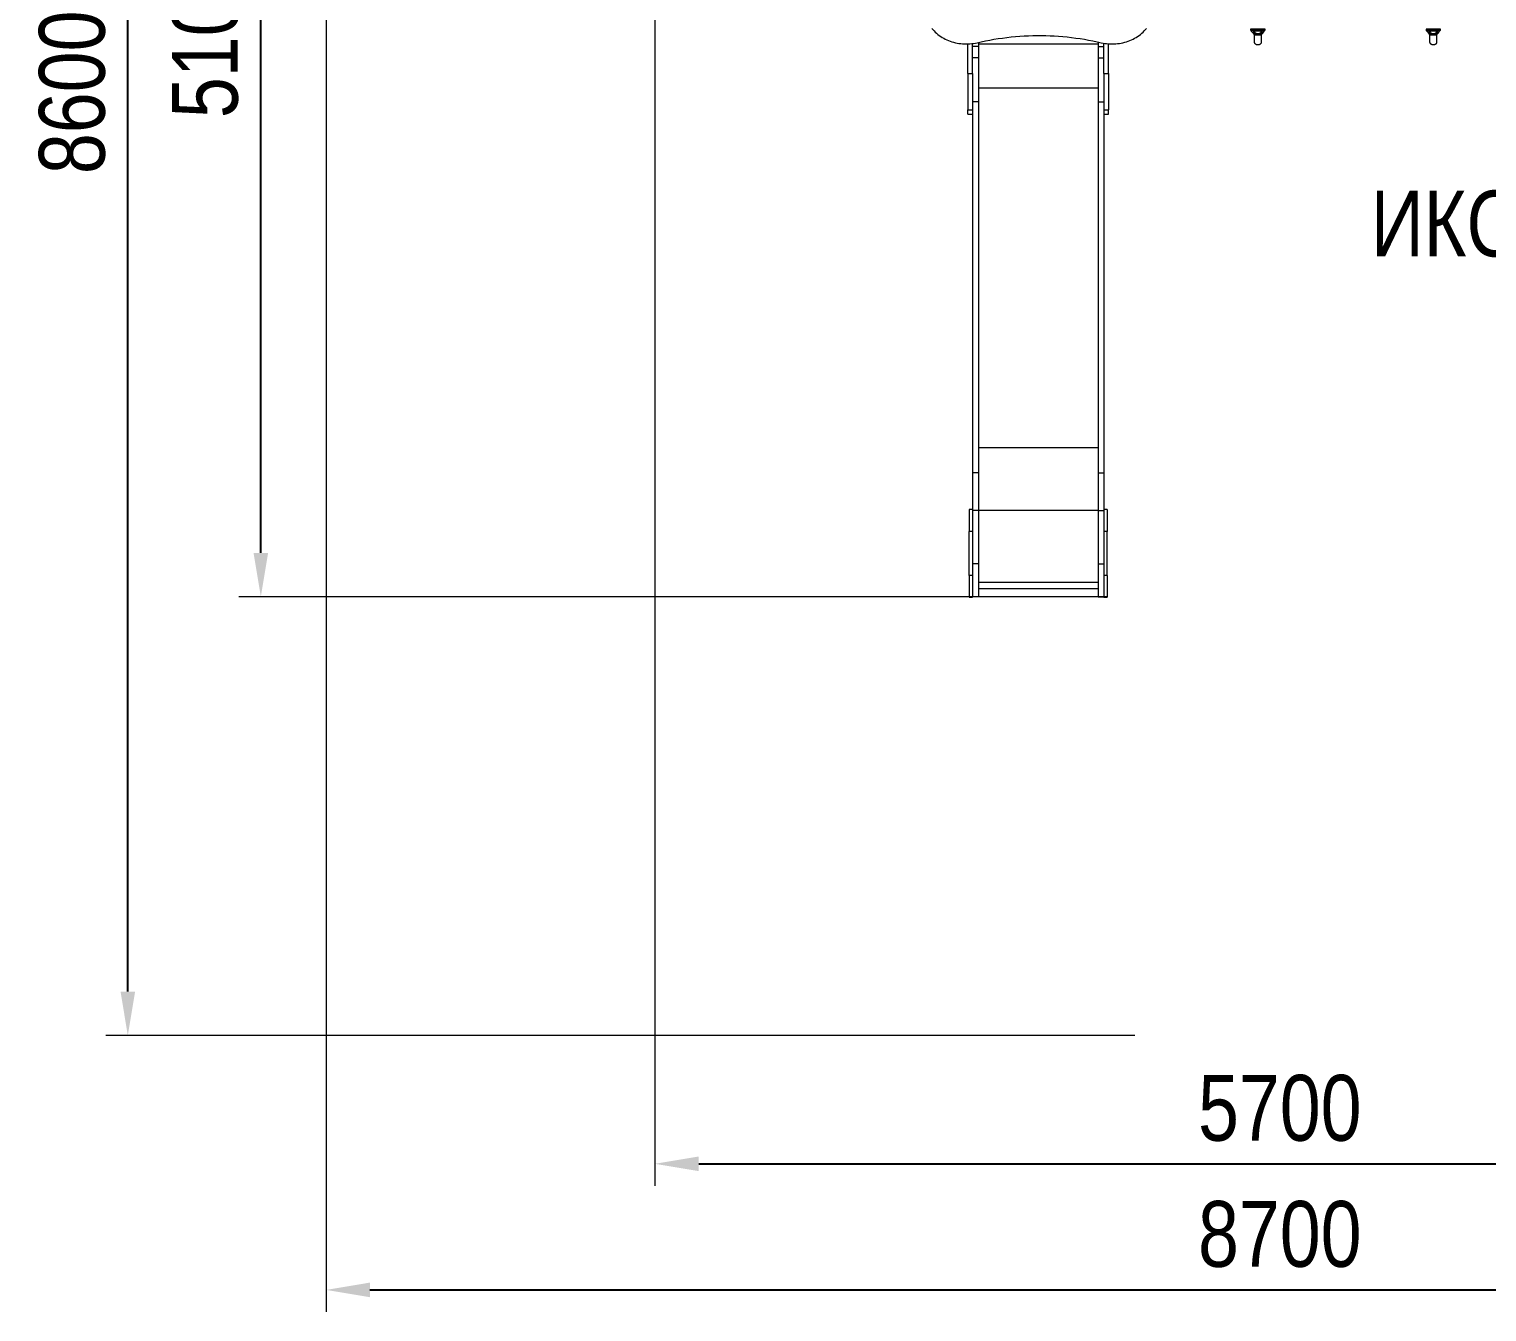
# Model space of a CAD drawing. Header units: millimetres. Extents: x -5113 to 4941, y -5860 to 4000.
# Drawn here: x -5113 to 1535, y -5860 to -12 of the extents above; entities that cross this region are included whole.
import ezdxf

# ---------------------------------------------------------------- set-up
doc = ezdxf.new("R2010")
doc.units = ezdxf.units.MM
for name, color, linetype in [('DIKOM_АРТИКУЛ', 7, 'Continuous'), ('DIKOM_ОБЪЕКТ', 7, 'Continuous'), ('DIKOM_РАЗМЕР_ЗОНА', 7, 'Continuous'), ('DIKOM_РАЗМЕР_ОБЪЕКТА', 7, 'Continuous')]:
    doc.layers.add(name, color=color, linetype=linetype)
doc.styles.add('style1', font='arial.ttf', dxfattribs={"width": 0.8})
doc.dimstyles.new('1-50', dxfattribs={"dimtxt": 300, "dimasz": 200, "dimexe": 100, "dimexo": 0, "dimgap": 100, "dimtad": 1, "dimtxsty": 'style1', "dimcen": 200, "dimclrd": 7, "dimclre": 7, "dimclrt": 7, "dimadec": 1, "dimazin": 2, "dimtfac": 1, "dimtmove": 0, "dimatfit": 2, "dimfxl": 0, "dimlwd": 25, "dimlwe": 18, "dimarcsym": 0})

# ---------------------------------------------------------------- blocks, each defined once
blk = doc.blocks.new('*D9')
at = {"layer": 'Defpoints', "color": 0, "transparency": 16777216}
for p in [(-4056.8, 2510.4), (891, 2510.4), (-196, -2600)]:
    blk.add_point(p, dxfattribs=at)
at = {"layer": 'DIKOM_РАЗМЕР_ОБЪЕКТА', "color": 7, "lineweight": 18, "transparency": 16777216}
for p, q in [((891, 2510.4), (-4156.8, 2510.4)), ((-196, -2600), (-4156.8, -2600))]:
    blk.add_line(p, q, dxfattribs=at)
at = {"layer": 'DIKOM_РАЗМЕР_ОБЪЕКТА', "color": 7, "lineweight": 25, "transparency": 16777216}
blk.add_line((-4056.8, -2400), (-4056.8, 2310.4), dxfattribs=at)
at = {"layer": 'DIKOM_РАЗМЕР_ОБЪЕКТА', "color": 7, "transparency": 16777216}
for points in [[(-4090.1, 2310.4), (-4023.4, 2310.4), (-4056.8, 2510.4)], [(-4090.1, -2400), (-4023.4, -2400), (-4056.8, -2600)]]:
    blk.add_solid(points, dxfattribs=at)
at = {"layer": 'DIKOM_РАЗМЕР_ОБЪЕКТА', "color": 7, "transparency": 16777216, "insert": (-4309.9, -44.8), "char_height": 300, "attachment_point": 5, "rotation": 90, "style": 'style1'}
blk.add_mtext('5100', dxfattribs=at)
blk = doc.blocks.new('*D10')
at = {"layer": 'Defpoints', "color": 0, "transparency": 16777216}
for p in [(3441.1, 459.4), (-2259, 136.4), (3441.1, -5185.5)]:
    blk.add_point(p, dxfattribs=at)
at = {"layer": 'DIKOM_РАЗМЕР_ОБЪЕКТА', "color": 7, "lineweight": 18, "transparency": 16777216}
for p, q in [((3441.1, 459.4), (3441.1, -5285.5)), ((-2259, 136.4), (-2259, -5285.5))]:
    blk.add_line(p, q, dxfattribs=at)
at = {"layer": 'DIKOM_РАЗМЕР_ОБЪЕКТА', "color": 7, "lineweight": 25, "transparency": 16777216}
blk.add_line((-2059, -5185.5), (3241.1, -5185.5), dxfattribs=at)
at = {"layer": 'DIKOM_РАЗМЕР_ОБЪЕКТА', "color": 7, "transparency": 16777216}
for points in [[(-2059, -5152.2), (-2059, -5218.9), (-2259, -5185.5)], [(3241.1, -5152.2), (3241.1, -5218.9), (3441.1, -5185.5)]]:
    blk.add_solid(points, dxfattribs=at)
at = {"layer": 'DIKOM_РАЗМЕР_ОБЪЕКТА', "color": 7, "transparency": 16777216, "insert": (591, -4932.4), "char_height": 300, "attachment_point": 5, "style": 'style1'}
blk.add_mtext('5700', dxfattribs=at)
blk = doc.blocks.new('*D11')
at = {"layer": 'Defpoints', "color": 0, "transparency": 16777216}
for p in [(-3759, 118.9), (4941.1, 118.9), (4941.1, -5760.5)]:
    blk.add_point(p, dxfattribs=at)
at = {"layer": 'DIKOM_РАЗМЕР_ЗОНА', "color": 7, "lineweight": 18, "transparency": 16777216}
for p, q in [((-3759, 118.9), (-3759, -5860.5)), ((4941.1, 118.9), (4941.1, -5860.5))]:
    blk.add_line(p, q, dxfattribs=at)
at = {"layer": 'DIKOM_РАЗМЕР_ЗОНА', "color": 7, "lineweight": 25, "transparency": 16777216}
blk.add_line((-3559, -5760.5), (4741.1, -5760.5), dxfattribs=at)
at = {"layer": 'DIKOM_РАЗМЕР_ЗОНА', "color": 7, "transparency": 16777216}
for points in [[(-3559, -5727.1), (-3559, -5793.8), (-3759, -5760.5)], [(4741.1, -5727.1), (4741.1, -5793.8), (4941.1, -5760.5)]]:
    blk.add_solid(points, dxfattribs=at)
at = {"layer": 'DIKOM_РАЗМЕР_ЗОНА', "color": 7, "transparency": 16777216, "insert": (591, -5507.3), "char_height": 300, "attachment_point": 5, "style": 'style1'}
blk.add_mtext('8700', dxfattribs=at)
blk = doc.blocks.new('*D12')
at = {"layer": 'Defpoints', "color": 0, "transparency": 16777216}
for p in [(-4663.5, 4000), (858, 4000), (-70.3, -4600)]:
    blk.add_point(p, dxfattribs=at)
at = {"layer": 'DIKOM_РАЗМЕР_ЗОНА', "color": 7, "lineweight": 18, "transparency": 16777216}
for p, q in [((858, 4000), (-4763.5, 4000)), ((-70.3, -4600), (-4763.5, -4600))]:
    blk.add_line(p, q, dxfattribs=at)
at = {"layer": 'DIKOM_РАЗМЕР_ЗОНА', "color": 7, "lineweight": 25, "transparency": 16777216}
blk.add_line((-4663.5, -4400), (-4663.5, 3800), dxfattribs=at)
at = {"layer": 'DIKOM_РАЗМЕР_ЗОНА', "color": 7, "transparency": 16777216}
for points in [[(-4696.8, 3800), (-4630.1, 3800), (-4663.5, 4000)], [(-4696.8, -4400), (-4630.1, -4400), (-4663.5, -4600)]]:
    blk.add_solid(points, dxfattribs=at)
at = {"layer": 'DIKOM_РАЗМЕР_ЗОНА', "color": 7, "transparency": 16777216, "insert": (-4916.6, -300), "char_height": 300, "attachment_point": 5, "rotation": 90, "style": 'style1'}
blk.add_mtext('8600', dxfattribs=at)

msp = doc.modelspace()

# ---------------------------------------------------------------- linework, layer by layer
at = {"layer": 'DIKOM_ОБЪЕКТ', "color": 7, "linetype": 'Continuous', "lineweight": 15}
for p, q in [((457.96, -12.091), (457.96, -14.709)), ((490.927, -12.091), (457.96, -12.091)), ((473.954, -22.46), (474.221, -21.355)), ((473.969, -22.756), (473.954, -22.46)), ((523.96, -12.091), (490.927, -12.091)), ((507.682, -21.363), (507.954, -22.463)), ((507.954, -22.463), (507.939, -22.777)), ((522.733, -18.071), (522.746, -18.061)), ((522.892, -18.071), (522.914, -18.059)), ((523.96, -14.718), (523.96, -12.091)), ((524.157, -12.091), (523.96, -12.091)), ((524.157, -14.712), (524.157, -12.091)), ((1257.917, -12.091), (1257.917, -14.712)), ((1257.953, -12.091), (1257.917, -12.091)), ((1257.953, -12.091), (1257.953, -14.712)), ((1290.959, -12.091), (1257.953, -12.091)), ((1273.954, -22.46), (1274.223, -21.358)), ((1273.968, -22.756), (1273.954, -22.46)), ((1323.953, -12.091), (1290.959, -12.091)), ((1307.685, -21.36), (1307.954, -22.463)), ((1307.954, -22.463), (1307.938, -22.777)), ((1322.722, -18.072), (1322.735, -18.062)), ((1323.953, -14.715), (1323.953, -12.091)), ((-832.046, -214.494), (-832.046, -79.494)), ((-811.046, -214.494), (-811.046, -77.775)), ((-784.046, -90.585), (-811.046, -90.585)), ((-784.046, -72.573), (-784.046, -90.585)), ((-238.046, -79.894), (-784.046, -79.894)), ((-784.046, -90.585), (-784.046, -143.35)), ((-238.046, -70.546), (-238.046, -90.585)), ((-238.046, -90.585), (-211.046, -90.585)), ((-238.046, -90.585), (-238.046, -143.35)), ((-211.046, -214.494), (-211.046, -76.414)), ((-190.046, -214.494), (-190.046, -79.01)), ((-784.046, -143.35), (-811.046, -143.35)), ((-784.046, -143.35), (-784.046, -343.894)), ((-238.046, -143.35), (-211.046, -143.35)), ((-238.046, -143.35), (-238.046, -343.894)), ((-832.046, -214.494), (-811.046, -214.494)), ((-832.046, -214.494), (-832.046, -380.63)), ((-811.046, -214.494), (-811.046, -380.63)), ((-211.046, -214.494), (-190.046, -214.494)), ((-211.046, -214.494), (-211.046, -380.63)), ((-190.046, -214.494), (-190.046, -380.63)), ((-238.046, -281.297), (-784.046, -281.297)), ((-832.046, -380.63), (-811.046, -380.63)), ((-832.046, -399.491), (-832.046, -380.63)), ((-784.046, -343.894), (-811.046, -343.894)), ((-811.046, -380.634), (-811.046, -2035.564)), ((-784.046, -343.894), (-784.046, -2035.564)), ((-238.046, -343.894), (-211.046, -343.894)), ((-238.046, -343.894), (-238.046, -2035.564)), ((-211.046, -380.63), (-190.046, -380.63)), ((-211.046, -380.634), (-211.046, -2035.564)), ((-190.046, -399.491), (-190.046, -380.63)), ((-832.046, -399.491), (-811.046, -399.491)), ((-211.046, -399.491), (-190.046, -399.491)), ((-238.046, -1921.352), (-784.046, -1921.352)), ((-784.046, -2035.564), (-811.046, -2035.564)), ((-811.046, -2035.564), (-811.046, -2207.459)), ((-784.046, -2035.564), (-784.046, -2207.459)), ((-238.046, -2035.564), (-211.046, -2035.564)), ((-238.046, -2035.564), (-238.046, -2207.459)), ((-211.046, -2035.564), (-211.046, -2207.459)), ((-811.046, -2202.456), (-826.046, -2202.456)), ((-826.046, -2202.456), (-826.046, -2302.457)), ((-784.046, -2207.459), (-811.046, -2207.459)), ((-811.046, -2207.459), (-811.046, -2450.008)), ((-238.046, -2206.984), (-784.046, -2206.984)), ((-784.046, -2207.459), (-784.046, -2450.008)), ((-238.046, -2207.459), (-211.046, -2207.459)), ((-238.046, -2207.459), (-238.046, -2450.008)), ((-196.046, -2202.456), (-211.046, -2202.456)), ((-211.046, -2207.459), (-211.046, -2450.008)), ((-196.046, -2202.456), (-196.046, -2302.457)), ((-811.046, -2302.457), (-826.046, -2302.457)), ((-826.046, -2502.457), (-826.046, -2302.457)), ((-196.046, -2302.457), (-211.046, -2302.457)), ((-196.046, -2502.457), (-196.046, -2302.457)), ((-784.046, -2450.008), (-811.046, -2450.008)), ((-811.046, -2450.008), (-811.046, -2600.005)), ((-784.046, -2450.008), (-784.046, -2600.005)), ((-238.046, -2450.008), (-211.046, -2450.008)), ((-238.046, -2450.008), (-238.046, -2600.005)), ((-211.046, -2450.008), (-211.046, -2600.005)), ((-811.046, -2502.457), (-826.046, -2502.457)), ((-826.046, -2502.457), (-826.046, -2602.455)), ((-196.046, -2502.457), (-211.046, -2502.457)), ((-196.046, -2502.457), (-196.046, -2602.455)), ((-238.046, -2534.532), (-784.046, -2534.532)), ((-784.046, -2563.032), (-238.046, -2563.032)), ((-826.046, -2602.455), (-811.046, -2602.455)), ((-811.046, -2600.005), (-811.046, -2602.455)), ((-784.046, -2600.005), (-811.046, -2600.005)), ((-238.046, -2600.005), (-211.046, -2600.005)), ((-211.046, -2600.005), (-211.046, -2602.455)), ((-211.046, -2602.455), (-196.046, -2602.455))]:
    msp.add_line(p, q, dxfattribs=at)
at = {"layer": 'DIKOM_ОБЪЕКТ', "color": 7, "linetype": 'Continuous', "lineweight": 15, "flags": 128}
for points in [[(-995.8, -8.5), (-990.903, -14.368), (-985.712, -20.044), (-980.239, -25.516), (-974.492, -30.775), (-968.484, -35.809), (-962.227, -40.61), (-955.731, -45.168), (-949.01, -49.474), (-942.078, -53.52), (-934.946, -57.297), (-927.629, -60.8), (-920.142, -64.02), (-912.498, -66.952), (-904.712, -69.589), (-896.8, -71.928), (-888.777, -73.963), (-880.659, -75.691), (-872.46, -77.107), (-864.198, -78.21), (-855.887, -78.997), (-847.545, -79.466), (-839.187, -79.617), (-830.829, -79.45), (-822.488, -78.965), (-814.179, -78.162), (-805.92, -77.043), (-797.725, -75.611), (-789.611, -73.868)], [(-789.611, -73.868), (-770.504, -69.537), (-751.308, -65.51), (-732.031, -61.787), (-712.679, -58.37), (-693.257, -55.259), (-673.774, -52.457), (-654.234, -49.964), (-634.645, -47.781), (-615.013, -45.908), (-595.345, -44.347), (-575.647, -43.097), (-555.926, -42.159), (-536.189, -41.534), (-516.441, -41.221), (-496.691, -41.221), (-476.943, -41.534), (-457.206, -42.159), (-437.485, -43.097), (-417.787, -44.347), (-398.119, -45.908), (-378.487, -47.781), (-358.898, -49.964), (-339.358, -52.457), (-319.875, -55.259), (-300.453, -58.37), (-281.101, -61.787), (-261.824, -65.51), (-242.628, -69.537), (-223.521, -73.868)], [(-223.521, -73.868), (-215.407, -75.611), (-207.212, -77.043), (-198.953, -78.162), (-190.644, -78.965), (-182.303, -79.45), (-173.945, -79.617), (-165.587, -79.466), (-157.245, -78.997), (-148.934, -78.21), (-140.672, -77.107), (-132.473, -75.691), (-124.355, -73.963), (-116.332, -71.928), (-108.42, -69.589), (-100.634, -66.952), (-92.991, -64.02), (-85.503, -60.8), (-78.186, -57.297), (-71.055, -53.52), (-64.122, -49.474), (-57.401, -45.168), (-50.905, -40.61), (-44.648, -35.809), (-38.64, -30.775), (-32.894, -25.516), (-27.42, -20.044), (-22.23, -14.368), (-17.333, -8.5)]]:
    msp.add_lwpolyline(points, dxfattribs=at)
at = {"layer": 'DIKOM_ОБЪЕКТ', "color": 7, "linetype": 'Continuous', "lineweight": 15}
for centre, radius, start, end in [((471.962, -22.622), 2.012, 250.4652663, 356.1880855), ((467.656, -40.534), 19.646, 1.8025286, 16.1872008), ((514.493, -40.534), 19.839, 163.9757308, 178.2182329), ((509.946, -22.643), 2.012, 183.8376847, 289.493294), ((1271.962, -22.623), 2.011, 250.4549645, 356.2112603), ((1267.499, -40.531), 19.776, 1.7818071, 16.0687059), ((1314.335, -40.537), 19.709, 163.8572032, 178.1975481), ((1309.946, -22.642), 2.013, 183.8622075, 289.4822312)]:
    msp.add_arc(centre, radius, start, end, dxfattribs=at)
for points, knots in [([(457.96, -14.534), (457.996, -15.123), (458.077, -16.448), (458.793, -17.494), (459.191, -18.076)], [0, 0, 0, 0, 0.44425001, 1, 1, 1, 1]), ([(490.927, -13.258), (489.323, -13.259), (486.13, -13.263), (481.466, -13.293), (477.043, -13.342), (473.309, -13.405), (470.245, -13.476), (467.785, -13.55), (465.265, -13.647), (462.855, -13.776), (460.925, -13.932), (459.611, -14.092), (458.761, -14.251), (458.101, -14.449), (458.022, -14.615), (457.975, -14.714)], [0, 0, 0, 0, 0.09271892, 0.18453171, 0.2754396, 0.36544519, 0.43053548, 0.49398961, 0.5558081, 0.64543058, 0.73138309, 0.79383742, 0.85482447, 0.91434656, 1, 1, 1, 1]), ([(459.208, -18.096), (461.38, -20.714), (466.068, -26.365), (470.464, -31.7), (472.823, -34.563)], [0, 0, 0, 0, 0.46330395, 1, 1, 1, 1]), ([(459.261, -18.061), (459.257, -18.078), (459.241, -18.142), (459.843, -18.162), (461.023, -18.162), (462.779, -18.128), (465.02, -18.084), (467.724, -18.035), (470.843, -17.99), (474.319, -17.95), (478.102, -17.917), (482.108, -17.892), (486.279, -17.876), (489.113, -17.874), (490.532, -17.873)], [0, 0, 0, 0, 0.03100934, 0.12209317, 0.21267115, 0.30167421, 0.39033928, 0.47837449, 0.56570134, 0.65326039, 0.73989695, 0.82698949, 0.9134139, 1, 1, 1, 1]), ([(490.502, -19.604), (489.189, -19.62), (486.564, -19.651), (482.807, -19.855), (479.384, -20.183), (476.432, -20.664), (474.066, -21.31), (472.385, -22.155), (471.377, -23.194), (471.319, -24.078), (471.289, -24.518)], [0, 0, 0, 0, 0.12608073, 0.25195323, 0.37811651, 0.50326333, 0.62863342, 0.75300423, 0.87683834, 1, 1, 1, 1]), ([(471.289, -24.518), (471.374, -24.936), (471.544, -25.771), (472.444, -27.211), (473.77, -28.736), (475.543, -30.303), (477.72, -31.823), (480.299, -33.196), (483.229, -34.355), (485.424, -34.823), (486.524, -35.057)], [0, 0, 0, 0, 0.12317858, 0.24572213, 0.36966317, 0.49359367, 0.61917804, 0.74527719, 0.87243044, 1, 1, 1, 1]), ([(472.792, -34.525), (473.321, -35.313), (474.281, -36.744), (474.425, -38.549), (474.489, -39.36)], [0, 0, 0, 0, 0.55114267, 1, 1, 1, 1]), ([(472.835, -34.553), (472.843, -34.56), (472.865, -34.579), (473.086, -34.617), (473.388, -34.657), (473.685, -34.691), (474.021, -34.723), (474.399, -34.755), (474.779, -34.782), (475.234, -34.811), (475.699, -34.837), (476.672, -34.885), (478.363, -34.946), (480.876, -35.001), (483.621, -35.038), (485.527, -35.051), (486.524, -35.057)], [0, 0, 0, 0, 0.04520427, 0.1232463, 0.15651371, 0.19675136, 0.24377694, 0.26986417, 0.30956805, 0.34724288, 0.38309257, 0.41711826, 0.55961635, 0.7087252, 0.8475342, 1, 1, 1, 1]), ([(507.939, -22.777), (507.883, -23.098), (507.77, -23.736), (507.272, -24.811), (506.611, -25.85), (505.835, -26.834), (505.026, -27.72), (504.101, -28.602), (502.931, -29.577), (501.484, -30.594), (499.711, -31.591), (497.921, -32.365), (496.161, -32.926), (493.923, -33.432), (491.563, -33.646), (489.2, -33.54), (487.464, -33.306), (485.775, -32.924), (484.01, -32.36), (482.212, -31.582), (480.432, -30.579), (479.064, -29.617), (478.037, -28.774), (477.229, -28.036), (476.527, -27.317), (475.898, -26.592), (475.116, -25.58), (474.284, -24.229), (474.074, -23.247), (473.969, -22.756)], [0, 0, 0, 0, 0.04122192, 0.082128, 0.12502069, 0.15617254, 0.18752909, 0.21875911, 0.24982299, 0.29305263, 0.33399125, 0.37465557, 0.40658348, 0.43731492, 0.49952853, 0.53054973, 0.56198905, 0.59274293, 0.62470545, 0.66559201, 0.70668681, 0.75000904, 0.77458847, 0.79819467, 0.82868742, 0.85070731, 0.8752625, 0.93758026, 1, 1, 1, 1]), ([(474.422, -21.827), (474.433, -21.838), (474.455, -21.859), (474.847, -21.612), (475.677, -21.261), (477.32, -20.806), (479.292, -20.445), (481.668, -20.15), (484.454, -19.927), (487.617, -19.786), (491.115, -19.738), (494.693, -19.798), (498.007, -19.965), (500.76, -20.21), (502.948, -20.506), (504.725, -20.852), (505.903, -21.177), (506.791, -21.514), (507.16, -21.709), (507.268, -21.647), (507.325, -21.614)], [0, 0, 0, 0, 0.01831642, 0.03785754, 0.10620725, 0.16610344, 0.22635119, 0.28923773, 0.35516976, 0.42611919, 0.50142329, 0.58163725, 0.65789339, 0.72536671, 0.78314467, 0.83679616, 0.89261594, 0.9218767, 0.9591431, 1, 1, 1, 1]), ([(474.489, -39.326), (474.49, -40.823), (474.492, -43.995), (474.496, -48.462), (474.501, -52.845), (474.507, -56.951), (474.513, -60.694), (474.52, -63.988), (474.527, -66.753), (474.535, -68.939), (474.543, -70.496), (474.551, -71.459), (474.556, -71.582), (474.559, -71.643)], [0, 0, 0, 0, 0.06827537, 0.14468367, 0.22609865, 0.31239723, 0.40330297, 0.49822224, 0.5963872, 0.69680171, 0.79832579, 0.89979372, 1, 1, 1, 1]), ([(487.293, -39.916), (486.363, -39.915), (484.528, -39.912), (481.971, -39.905), (479.702, -39.895), (477.801, -39.874), (476.306, -39.824), (475.259, -39.724), (474.608, -39.562), (474.528, -39.404), (474.489, -39.327)], [0, 0, 0, 0, 0.15004586, 0.29616083, 0.43374683, 0.56362191, 0.68460808, 0.79650863, 0.90001632, 1, 1, 1, 1]), ([(486.524, -35.057), (488.007, -35.213), (490.975, -35.523), (493.941, -35.213), (495.425, -35.058)], [0, 0, 0, 0, 0.4999656, 1, 1, 1, 1]), ([(494.664, -39.917), (493.435, -39.894), (490.978, -39.847), (488.521, -39.893), (487.293, -39.916)], [0, 0, 0, 0, 0.499999329, 1, 1, 1, 1]), ([(510.618, -24.539), (510.586, -24.084), (510.523, -23.174), (509.451, -22.11), (507.67, -21.255), (505.168, -20.606), (502.063, -20.131), (498.478, -19.815), (494.566, -19.628), (491.86, -19.612), (490.502, -19.604)], [0, 0, 0, 0, 0.12344769, 0.24716088, 0.37200447, 0.4967774, 0.6223038, 0.74824785, 0.8737719, 1, 1, 1, 1]), ([(490.532, -17.873), (490.965, -17.873), (492.135, -17.873), (494.342, -17.875), (497.422, -17.883), (500.745, -17.898), (504.09, -17.92), (507.272, -17.947), (510.258, -17.981), (512.965, -18.018), (514.78, -18.047), (516.02, -18.069), (516.757, -18.083), (517.472, -18.096), (518.16, -18.11), (518.819, -18.123), (519.895, -18.143), (521.172, -18.165), (522.002, -18.164), (522.378, -18.143), (522.531, -18.129), (522.644, -18.11), (522.712, -18.091), (522.728, -18.076), (522.733, -18.071)], [0, 0, 0, 0, 0.02600798, 0.07026871, 0.1327176, 0.21272573, 0.27639775, 0.34862262, 0.42851673, 0.49434102, 0.56502641, 0.58953702, 0.61458603, 0.64022194, 0.66650027, 0.69350149, 0.72113772, 0.80915166, 0.89822706, 0.92089953, 0.94358665, 0.96625662, 0.98896344, 1, 1, 1, 1]), ([(523.923, -14.725), (523.932, -14.691), (523.963, -14.585), (523.649, -14.396), (522.816, -14.166), (521.394, -13.977), (519.78, -13.836), (518.181, -13.731), (515.968, -13.619), (512.946, -13.51), (509.499, -13.425), (506.262, -13.367), (503.431, -13.327), (499.952, -13.291), (495.771, -13.264), (492.55, -13.26), (490.927, -13.258)], [0, 0, 0, 0, 0.02785651, 0.08756173, 0.17695842, 0.26973689, 0.32624236, 0.38445751, 0.44438312, 0.53743443, 0.63433346, 0.69363163, 0.75359381, 0.8142208, 0.90636279, 1, 1, 1, 1]), ([(507.489, -39.335), (507.449, -39.413), (507.368, -39.573), (506.717, -39.731), (505.67, -39.828), (504.177, -39.876), (502.27, -39.896), (499.992, -39.907), (497.429, -39.914), (495.594, -39.916), (494.664, -39.917)], [0, 0, 0, 0, 0.09915557, 0.2031798, 0.31464878, 0.43517609, 0.56560065, 0.70401908, 0.84995619, 1, 1, 1, 1]), ([(495.425, -35.058), (496.522, -34.824), (498.707, -34.358), (501.628, -33.204), (504.19, -31.84), (506.362, -30.326), (508.127, -28.768), (509.456, -27.241), (510.36, -25.799), (510.532, -24.959), (510.618, -24.539)], [0, 0, 0, 0, 0.12762165, 0.25418018, 0.38061836, 0.50508499, 0.62962274, 0.75287959, 0.87645536, 1, 1, 1, 1]), ([(495.425, -35.058), (496.619, -35.05), (498.974, -35.033), (502.21, -34.982), (504.979, -34.903), (507.125, -34.796), (508.5, -34.677), (509.138, -34.581), (509.107, -34.562), (509.098, -34.556)], [0, 0, 0, 0, 0.18121964, 0.3574993, 0.52360049, 0.67721254, 0.81615574, 0.94205116, 1, 1, 1, 1]), ([(507.489, -39.367), (507.552, -38.562), (507.692, -36.757), (508.653, -35.321), (509.187, -34.525)], [0, 0, 0, 0, 0.44539107, 1, 1, 1, 1]), ([(507.558, -71.55), (507.555, -71.472), (507.549, -71.322), (507.541, -70.183), (507.533, -68.579), (507.527, -66.633), (507.521, -64.513), (507.516, -62.34), (507.512, -60.221), (507.509, -58.231), (507.506, -56.422), (507.504, -54.667), (507.501, -52.706), (507.498, -49.907), (507.494, -45.94), (507.491, -42.241), (507.49, -39.797), (507.489, -39.319)], [0, 0, 0, 0, 0.11625139, 0.22360094, 0.32070795, 0.40738474, 0.48380823, 0.55043279, 0.60792506, 0.65693804, 0.69810422, 0.7322511, 0.77053432, 0.81815893, 0.89361518, 0.97918672, 1, 1, 1, 1]), ([(507.558, -71.643), (507.561, -71.561), (507.567, -71.404), (507.576, -70.254), (507.583, -68.64), (507.59, -66.685), (507.596, -64.557), (507.601, -62.377), (507.605, -60.252), (507.608, -58.258), (507.611, -56.445), (507.613, -54.687), (507.616, -52.723), (507.619, -49.921), (507.623, -45.951), (507.626, -42.248), (507.627, -39.802), (507.628, -39.322)], [0, 0, 0, 0, 0.11671007, 0.22402011, 0.32108516, 0.40771913, 0.48410089, 0.55068591, 0.6081412, 0.65712088, 0.69825733, 0.73237894, 0.7706323, 0.81821946, 0.89361487, 0.97911752, 1, 1, 1, 1]), ([(507.628, -39.369), (507.692, -38.562), (507.835, -36.763), (508.788, -35.336), (509.314, -34.549)], [0, 0, 0, 0, 0.44846591, 1, 1, 1, 1]), ([(509.136, -34.587), (511.535, -31.673), (516.124, -26.097), (520.608, -20.659), (522.748, -18.062)], [0, 0, 0, 0, 0.52264243, 1, 1, 1, 1]), ([(509.307, -34.558), (511.706, -31.654), (516.3, -26.091), (520.787, -20.666), (522.931, -18.073)], [0, 0, 0, 0, 0.52215926, 1, 1, 1, 1]), ([(522.734, -18.076), (523.051, -17.635), (523.782, -16.616), (523.896, -15.294), (523.96, -14.545)], [0, 0, 0, 0, 0.43337923, 1, 1, 1, 1]), ([(522.923, -18.079), (523.243, -17.641), (523.937, -16.688), (524.051, -15.451), (524.113, -14.783)], [0, 0, 0, 0, 0.45970194, 1, 1, 1, 1]), ([(524.138, -14.712), (524.144, -14.718), (524.227, -14.797), (524.047, -14.892), (523.881, -14.98)], [0, 0, 0, 0, 0.07810952, 1, 1, 1, 1]), ([(1257.917, -14.546), (1257.954, -15.133), (1258.037, -16.456), (1258.749, -17.495), (1259.145, -18.074)], [0, 0, 0, 0, 0.44325954, 1, 1, 1, 1]), ([(1257.953, -14.537), (1257.989, -15.125), (1258.069, -16.448), (1258.784, -17.493), (1259.181, -18.074)], [0, 0, 0, 0, 0.44437016, 1, 1, 1, 1]), ([(1290.959, -13.258), (1289.355, -13.259), (1286.162, -13.263), (1281.497, -13.293), (1277.072, -13.342), (1273.335, -13.405), (1270.269, -13.476), (1267.806, -13.55), (1265.283, -13.647), (1262.869, -13.776), (1260.934, -13.932), (1259.616, -14.092), (1258.763, -14.251), (1258.096, -14.45), (1258.014, -14.617), (1257.966, -14.716)], [0, 0, 0, 0, 0.09264889, 0.18439218, 0.27523199, 0.36516926, 0.43021063, 0.49361659, 0.55538909, 0.64494346, 0.73083104, 0.79323826, 0.85417949, 0.91365638, 1, 1, 1, 1]), ([(1259.162, -18.095), (1261.332, -20.713), (1266.019, -26.37), (1270.412, -31.711), (1272.772, -34.579)], [0, 0, 0, 0, 0.462883798, 1, 1, 1, 1]), ([(1259.198, -18.095), (1261.366, -20.713), (1266.045, -26.364), (1270.432, -31.7), (1272.786, -34.563)], [0, 0, 0, 0, 0.46334894, 1, 1, 1, 1]), ([(1259.251, -18.06), (1259.247, -18.077), (1259.233, -18.142), (1259.841, -18.162), (1261.026, -18.162), (1262.787, -18.128), (1265.032, -18.084), (1267.74, -18.035), (1270.863, -17.99), (1274.342, -17.95), (1278.127, -17.917), (1282.135, -17.892), (1286.307, -17.876), (1289.142, -17.874), (1290.56, -17.873)], [0, 0, 0, 0, 0.03183705, 0.12284303, 0.21334313, 0.30227028, 0.39085963, 0.47882006, 0.56607187, 0.65355631, 0.74011839, 0.82713666, 0.91348784, 1, 1, 1, 1]), ([(1290.526, -19.604), (1289.212, -19.62), (1286.587, -19.651), (1282.829, -19.855), (1279.404, -20.183), (1276.448, -20.664), (1274.078, -21.31), (1272.394, -22.155), (1271.382, -23.194), (1271.32, -24.078), (1271.289, -24.518)], [0, 0, 0, 0, 0.12607967, 0.25195352, 0.37811586, 0.50326316, 0.62863311, 0.75300416, 0.87683852, 1, 1, 1, 1]), ([(1271.289, -24.518), (1271.373, -24.936), (1271.54, -25.771), (1272.437, -27.211), (1273.759, -28.736), (1275.53, -30.303), (1277.704, -31.823), (1280.281, -33.196), (1283.209, -34.355), (1285.403, -34.823), (1286.503, -35.057)], [0, 0, 0, 0, 0.12317913, 0.24572216, 0.36966315, 0.49359359, 0.619178, 0.74527706, 0.87243019, 1, 1, 1, 1]), ([(1272.748, -34.548), (1273.274, -35.34), (1274.221, -36.767), (1274.361, -38.562), (1274.423, -39.36)], [0, 0, 0, 0, 0.55576462, 1, 1, 1, 1]), ([(1272.755, -34.524), (1273.281, -35.309), (1274.24, -36.739), (1274.383, -38.544), (1274.447, -39.358)], [0, 0, 0, 0, 0.54853222, 1, 1, 1, 1]), ([(1272.798, -34.553), (1272.806, -34.56), (1272.83, -34.579), (1273.052, -34.617), (1273.355, -34.657), (1273.653, -34.691), (1273.99, -34.723), (1274.369, -34.755), (1274.749, -34.782), (1275.206, -34.811), (1275.672, -34.837), (1276.646, -34.885), (1278.338, -34.946), (1280.852, -35.001), (1283.599, -35.038), (1285.505, -35.051), (1286.503, -35.057)], [0, 0, 0, 0, 0.04593718, 0.12391955, 0.15716167, 0.19736837, 0.24435754, 0.27042528, 0.31009754, 0.34774441, 0.38356674, 0.41756611, 0.55995433, 0.70894857, 0.84765091, 1, 1, 1, 1]), ([(1307.938, -22.777), (1307.881, -23.098), (1307.767, -23.736), (1307.266, -24.811), (1306.603, -25.85), (1305.825, -26.834), (1305.014, -27.72), (1304.088, -28.602), (1302.916, -29.577), (1301.468, -30.594), (1299.694, -31.591), (1297.902, -32.365), (1296.142, -32.926), (1293.903, -33.432), (1291.542, -33.646), (1289.18, -33.54), (1287.445, -33.306), (1285.755, -32.924), (1283.991, -32.36), (1282.195, -31.582), (1280.416, -30.579), (1279.049, -29.617), (1278.024, -28.774), (1277.217, -28.036), (1276.516, -27.317), (1275.888, -26.592), (1275.109, -25.58), (1274.279, -24.229), (1274.072, -23.247), (1273.968, -22.756)], [0, 0, 0, 0, 0.04122164, 0.08212803, 0.12502067, 0.15617269, 0.18752889, 0.21875911, 0.24982301, 0.29305258, 0.33399123, 0.37465532, 0.40658332, 0.43731504, 0.49952829, 0.53054931, 0.56198861, 0.59274326, 0.62470512, 0.6655916, 0.70668692, 0.75000926, 0.77458836, 0.79819456, 0.82868739, 0.85070702, 0.87526251, 0.93758001, 1, 1, 1, 1]), ([(1274.423, -39.314), (1274.423, -39.796), (1274.423, -42.243), (1274.423, -45.947), (1274.424, -50.178), (1274.425, -53.331), (1274.426, -55.896), (1274.426, -58.084), (1274.427, -60.24), (1274.427, -62.362), (1274.428, -64.538), (1274.429, -66.662), (1274.431, -68.612), (1274.432, -70.222), (1274.434, -71.367), (1274.435, -71.52), (1274.435, -71.6)], [0, 0, 0, 0, 0.02094048, 0.10644845, 0.18184879, 0.24328496, 0.28972942, 0.34294295, 0.39192332, 0.4493784, 0.51596125, 0.59233881, 0.67896561, 0.77601919, 0.88331255, 1, 1, 1, 1]), ([(1274.426, -21.83), (1274.437, -21.84), (1274.46, -21.862), (1274.854, -21.613), (1275.687, -21.262), (1277.335, -20.806), (1279.309, -20.445), (1281.688, -20.15), (1284.475, -19.927), (1287.64, -19.786), (1291.138, -19.738), (1294.715, -19.798), (1298.027, -19.965), (1300.776, -20.21), (1302.96, -20.506), (1304.733, -20.85), (1305.908, -21.174), (1306.796, -21.511), (1307.164, -21.706), (1307.272, -21.644), (1307.328, -21.611)], [0, 0, 0, 0, 0.01845356, 0.03803746, 0.10650443, 0.16641847, 0.22666894, 0.28955824, 0.35549178, 0.42644285, 0.50174834, 0.58196355, 0.65820193, 0.72562564, 0.7833231, 0.83688972, 0.89266485, 0.92191512, 0.95918972, 1, 1, 1, 1]), ([(1274.448, -39.314), (1274.448, -39.795), (1274.447, -42.242), (1274.447, -45.945), (1274.446, -50.176), (1274.445, -53.327), (1274.445, -55.892), (1274.444, -58.079), (1274.444, -60.234), (1274.443, -62.355), (1274.442, -64.53), (1274.441, -66.653), (1274.44, -68.601), (1274.438, -70.209), (1274.437, -71.352), (1274.436, -71.504), (1274.435, -71.584)], [0, 0, 0, 0, 0.02092504, 0.10643806, 0.1818427, 0.24328224, 0.28972922, 0.34294477, 0.3919271, 0.44938363, 0.51596808, 0.5923464, 0.67897317, 0.77602597, 0.88331709, 1, 1, 1, 1]), ([(1287.266, -39.916), (1286.336, -39.915), (1284.5, -39.912), (1281.942, -39.905), (1279.671, -39.895), (1277.768, -39.874), (1276.272, -39.824), (1275.222, -39.724), (1274.569, -39.562), (1274.488, -39.404), (1274.447, -39.327)], [0, 0, 0, 0, 0.150046289, 0.296161057, 0.433746527, 0.563621741, 0.684608282, 0.796508226, 0.900016259, 1, 1, 1, 1]), ([(1286.503, -35.057), (1287.986, -35.213), (1290.953, -35.523), (1293.92, -35.213), (1295.404, -35.058)], [0, 0, 0, 0, 0.49996396, 1, 1, 1, 1]), ([(1294.636, -39.917), (1293.408, -39.894), (1290.951, -39.847), (1288.494, -39.893), (1287.266, -39.916)], [0, 0, 0, 0, 0.50000065, 1, 1, 1, 1]), ([(1310.617, -24.539), (1310.587, -24.084), (1310.527, -23.174), (1309.46, -22.11), (1307.683, -21.255), (1305.185, -20.606), (1302.082, -20.131), (1298.5, -19.815), (1294.59, -19.628), (1291.883, -19.612), (1290.526, -19.604)], [0, 0, 0, 0, 0.12344746, 0.24716001, 0.37200394, 0.49677641, 0.62230336, 0.74824756, 0.87377185, 1, 1, 1, 1]), ([(1290.56, -17.873), (1290.994, -17.873), (1292.164, -17.873), (1294.371, -17.875), (1297.45, -17.883), (1300.772, -17.898), (1304.115, -17.92), (1307.295, -17.947), (1310.279, -17.981), (1312.983, -18.018), (1314.795, -18.047), (1316.033, -18.069), (1316.77, -18.083), (1317.483, -18.096), (1318.17, -18.11), (1318.827, -18.123), (1319.9, -18.143), (1321.174, -18.165), (1322, -18.164), (1322.373, -18.143), (1322.525, -18.129), (1322.636, -18.11), (1322.703, -18.091), (1322.718, -18.077), (1322.722, -18.072)], [0, 0, 0, 0, 0.02603082, 0.07033085, 0.13283588, 0.21291536, 0.27664376, 0.34893353, 0.42889872, 0.49478145, 0.56553004, 0.59006264, 0.61513383, 0.64079279, 0.66709391, 0.69411931, 0.72178028, 0.80987319, 0.89902771, 0.92172061, 0.94442799, 0.96711809, 0.98984516, 1, 1, 1, 1]), ([(1323.916, -14.722), (1323.926, -14.689), (1323.957, -14.584), (1323.647, -14.396), (1322.819, -14.166), (1321.402, -13.977), (1319.792, -13.836), (1318.196, -13.731), (1315.987, -13.619), (1312.968, -13.51), (1309.525, -13.425), (1306.29, -13.367), (1303.461, -13.327), (1299.983, -13.291), (1295.803, -13.264), (1292.582, -13.26), (1290.959, -13.258)], [0, 0, 0, 0, 0.0271165, 0.0868673, 0.17633191, 0.26918101, 0.32572963, 0.38398912, 0.44395986, 0.53708219, 0.6340554, 0.69339834, 0.75340655, 0.8140792, 0.90629133, 1, 1, 1, 1]), ([(1307.448, -39.335), (1307.409, -39.413), (1307.328, -39.573), (1306.68, -39.731), (1305.635, -39.828), (1304.144, -39.876), (1302.24, -39.896), (1299.962, -39.907), (1297.401, -39.914), (1295.566, -39.916), (1294.636, -39.917)], [0, 0, 0, 0, 0.09915494, 0.20317938, 0.31464899, 0.43517553, 0.56560059, 0.70401951, 0.8499567, 1, 1, 1, 1]), ([(1295.404, -35.058), (1296.501, -34.824), (1298.687, -34.358), (1301.609, -33.204), (1304.174, -31.84), (1306.349, -30.326), (1308.116, -28.768), (1309.449, -27.241), (1310.356, -25.799), (1310.53, -24.959), (1310.617, -24.539)], [0, 0, 0, 0, 0.12762221, 0.25418028, 0.38061849, 0.5050848, 0.62962289, 0.75287957, 0.87645512, 1, 1, 1, 1]), ([(1295.404, -35.058), (1296.597, -35.05), (1298.952, -35.033), (1302.186, -34.982), (1304.953, -34.903), (1307.096, -34.796), (1308.468, -34.677), (1309.102, -34.581), (1309.071, -34.562), (1309.061, -34.556)], [0, 0, 0, 0, 0.18133852, 0.35773433, 0.52394672, 0.67765942, 0.81669426, 0.94267292, 1, 1, 1, 1]), ([(1307.435, -71.6), (1307.436, -71.541), (1307.437, -71.421), (1307.438, -70.462), (1307.44, -68.91), (1307.441, -66.729), (1307.442, -63.967), (1307.443, -60.677), (1307.445, -56.937), (1307.446, -52.835), (1307.446, -48.454), (1307.447, -43.993), (1307.448, -40.826), (1307.448, -39.333)], [0, 0, 0, 0, 0.10021078, 0.20168741, 0.30322299, 0.403652, 0.50183253, 0.59676913, 0.68769322, 0.7740106, 0.85544487, 0.93187244, 1, 1, 1, 1]), ([(1307.448, -39.368), (1307.51, -38.568), (1307.651, -36.762), (1308.614, -35.326), (1309.15, -34.525)], [0, 0, 0, 0, 0.442760725, 1, 1, 1, 1]), ([(1309.099, -34.587), (1311.503, -31.673), (1316.101, -26.098), (1320.593, -20.659), (1322.737, -18.064)], [0, 0, 0, 0, 0.52268453, 1, 1, 1, 1]), ([(1322.723, -18.078), (1323.04, -17.638), (1323.773, -16.617), (1323.888, -15.295), (1323.953, -14.542)], [0, 0, 0, 0, 0.43099831, 1, 1, 1, 1]), ([(474.558, -71.59), (474.684, -72.6), (474.95, -74.722), (476.896, -77.462), (479.417, -79.52), (481.964, -80.832), (484.191, -81.627), (486.203, -82.135), (488.297, -82.469), (491.373, -82.678), (494.637, -82.432), (498.064, -81.617), (500.867, -80.539), (503.6, -78.897), (505.819, -76.729), (507.288, -74.22), (507.472, -72.431), (507.559, -71.59)], [0, 0, 0, 0, 0.06932756, 0.14570489, 0.22385091, 0.29262959, 0.34185163, 0.38657708, 0.43540275, 0.48774444, 0.59878375, 0.65919316, 0.73000302, 0.80495851, 0.87713223, 0.9422719, 1, 1, 1, 1]), ([(1274.435, -71.591), (1274.522, -72.431), (1274.706, -74.221), (1276.175, -76.73), (1278.394, -78.897), (1281.127, -80.539), (1283.93, -81.617), (1287.357, -82.432), (1290.621, -82.678), (1293.697, -82.469), (1295.791, -82.135), (1297.803, -81.627), (1300.03, -80.832), (1302.576, -79.521), (1305.097, -77.462), (1307.043, -74.724), (1307.309, -72.601), (1307.435, -71.591)], [0, 0, 0, 0, 0.05770085, 0.12283202, 0.19501178, 0.26998208, 0.34081032, 0.40123889, 0.51231451, 0.56467262, 0.61351354, 0.65825348, 0.70748907, 0.77627706, 0.8544164, 0.93075646, 1, 1, 1, 1])]:
    msp.add_open_spline(points, degree=3, knots=knots, dxfattribs=at)

# ---------------------------------------------------------------- texts
at = {"layer": 'DIKOM_АРТИКУЛ', "insert": (1006.163, -748.409), "char_height": 300, "attachment_point": 1, "style": 'style1'}
msp.add_mtext_dynamic_manual_height_columns('ИКС-1.44', width=1667.53662, gutter_width=20, heights=[0], dxfattribs=at)

# ---------------------------------------------------------------- dimensions: what is measured, and where the dimension line sits
at = {"layer": 'DIKOM_РАЗМЕР_ЗОНА'}
dim = msp.add_linear_dim(base=(-4663.459, 3999.965), p1=(-70.337, -4600.035), p2=(857.969, 3999.965), angle=90, dimstyle='1-50', dxfattribs=at)
dim.commit()
dim.dimension.update_dxf_attribs({"geometry": '*D12', "text_midpoint": (-4663.459, -300.035), "dimtype": 160})
dim = msp.add_linear_dim(base=(4941.063, -5760.455), p1=(-3759.046, 118.911), p2=(4941.063, 118.911), text='8700', dimstyle='1-50', dxfattribs=at)
dim.commit()
dim.dimension.update_dxf_attribs({"geometry": '*D11', "text_midpoint": (591.009, -5760.455), "dimtype": 160})
at = {"layer": 'DIKOM_РАЗМЕР_ОБЪЕКТА'}
dim = msp.add_linear_dim(base=(-4056.751, 2510.419), p1=(-196.046, -2600.035), p2=(890.954, 2510.419), angle=90, text='5100', dimstyle='1-50', dxfattribs=at)
dim.commit()
dim.dimension.update_dxf_attribs({"geometry": '*D9', "text_midpoint": (-4056.751, -44.808), "dimtype": 160})
dim = msp.add_linear_dim(base=(3441.063, -5185.54), p1=(-2259.046, 136.409), p2=(3441.063, 459.409), text='5700', dimstyle='1-50', dxfattribs=at)
dim.commit()
dim.dimension.update_dxf_attribs({"geometry": '*D10', "text_midpoint": (591.009, -5185.54), "dimtype": 160})

doc.saveas('drawing.dxf')
